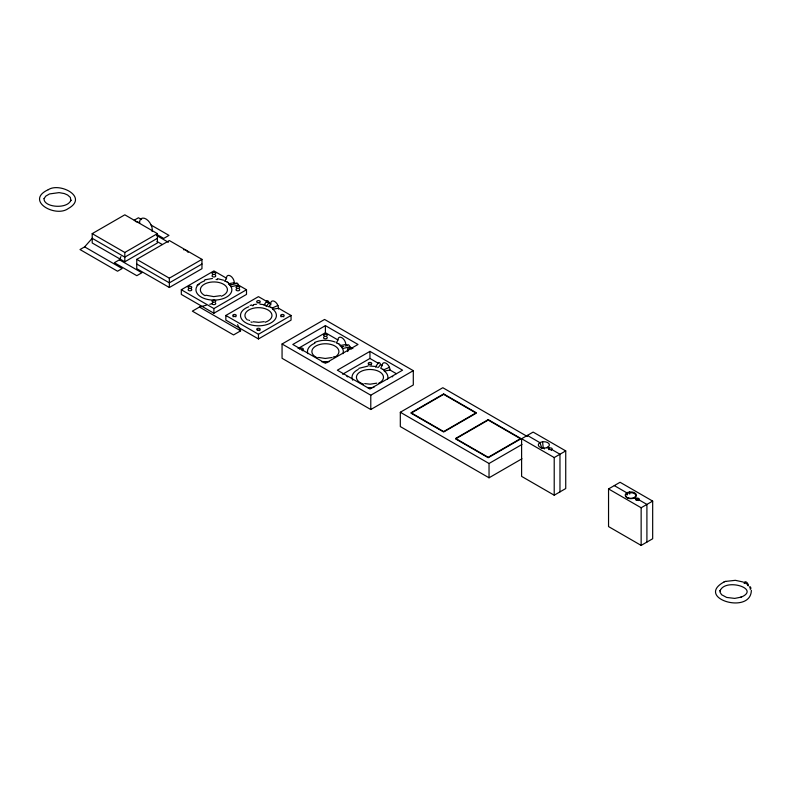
<?xml version="1.0" encoding="UTF-8"?>
<svg xmlns="http://www.w3.org/2000/svg" width="791" height="791" viewBox="0 0 791 791"><rect width="100%" height="100%" fill="white"/><g stroke="black" fill="none" stroke-linecap="round" stroke-linejoin="round"><path stroke-width="1.19" d="M749.779 586.843C751.559 586.724 750.837 591.104 749.967 587.07M748.108 585.676L747.515 584.42L744.608 582.651M268.98 306.344L268.871 306.967L270.67 303.695L258.449 296.645L225.85 315.461L225.85 320.128L258.449 338.953L291.058 320.128L291.058 315.461L278.521 308.223L272.816 309.251A17.946 10.362 0 0 1 268.851 323.915A17.946 10.362 0 0 1 243.569 321.255A17.946 10.362 0 0 1 248.799 306.73M548.796 449.624L549.458 448.161A1.612 0.929 0 0 1 551.683 448.23A1.612 0.929 0 0 1 551.762 449.496A1.612 0.929 0 0 1 549.577 449.446A1.612 0.929 0 0 1 549.498 448.181L547.758 447.182L547.135 448.19M551.396 450.395L551.802 449.515L559.969 454.232L559.969 491.883M635.845 499.576L636.399 498.36A1.612 0.929 0 0 1 638.624 498.429A1.612 0.929 0 0 1 638.703 499.685L638.337 500.584M119.411 259.804L141.866 272.766L136.813 275.683L114.359 262.721L119.411 259.804L120.954 256.6M744.361 582.601L744.262 583.353A2.818 1.631 60 0 1 746.328 582.087A2.818 1.631 60 0 1 748.256 585.795M224.773 281.25L226.444 278.165L213.906 270.918L181.307 289.743L181.307 294.41L213.906 313.236L246.505 294.41L246.505 289.743L238.338 285.027A1.612 0.929 60 0 0 237.201 283.158A1.612 0.929 60 0 0 236.044 283.613M336.383 342.859L337.945 339.972A5.547 3.204 60 0 1 341.87 337.708A5.547 3.204 60 0 1 345.786 344.51L347.496 345.489A1.612 0.929 60 0 1 348.683 344.955A1.612 0.929 60 0 1 349.8 346.824M396.291 373.659L390.022 370.04A5.547 3.204 60 0 0 386.097 363.247A5.547 3.204 60 0 0 382.172 365.511L380.708 368.22L382.874 369.417M634.194 498.182L634.689 497.371L636.399 498.36A1.612 0.929 0 0 0 636.518 499.645A1.612 0.929 0 0 0 638.703 499.685L646.909 504.431L646.909 542.072M264.006 305.019L266.626 301.361A1.641 0.949 60 0 0 266.992 302.419M266.794 305.761L268.97 302.716A1.612 0.929 60 0 0 267.793 300.817A1.612 0.929 60 0 0 266.666 301.381M375.695 366.579L378.128 363.178L369.951 358.461L342.612 374.242M378.444 367.36L380.471 364.532A1.612 0.929 60 0 0 379.294 362.634A1.612 0.929 60 0 0 378.167 363.198M84.637 246.881L122.16 268.545L117.543 271.214L80.01 249.551L84.637 246.881L92.201 238.309L124.81 257.124L157.409 238.309M92.201 233.642L124.81 214.816L157.409 233.642L157.409 242.966L124.81 261.791L92.201 242.966L92.201 233.642L124.81 252.467L157.409 233.642M134.233 220.195L138.445 217.762L141.609 219.582M136.754 259.359L169.353 240.543L201.962 259.359L201.962 268.693L169.353 287.509L136.754 268.693L136.754 259.359L169.353 278.185L201.962 259.359M201.962 264.026L169.353 282.852L136.754 264.026M197.078 285.304L199.184 284.088M206.332 305.207L199.451 307.046L192.351 311.15L233.553 334.939L240.652 330.836L237.547 324.666M181.307 289.743L213.906 308.569L246.505 289.743M225.85 315.461L258.449 334.286L291.058 315.461M282.061 343.996L324.577 319.445L413.298 370.672L413.298 384.98L370.781 409.52L282.061 358.303L282.061 343.996L370.781 395.213L413.298 370.672M325.408 325.645L292.799 344.471L325.408 363.296L358.007 344.471L325.408 325.645L325.408 332.734L298.059 348.524M369.951 351.372L337.352 370.188L369.951 389.014L402.56 370.188L369.951 351.372L369.951 358.461M521.981 458.77L489.036 477.794L400.315 426.576L400.315 412.259L442.822 387.719L527.271 436.474M521.605 438.738L533.134 432.084L565.733 450.91L565.733 488.551L554.214 495.206L521.605 476.38L521.605 438.738L554.214 457.564L565.733 450.91M400.315 412.259L489.036 463.486L521.981 444.463M608.546 488.927L620.065 482.273L652.674 501.099L652.674 538.75L641.145 545.404L608.546 526.579L608.546 488.927L641.145 507.753L652.674 501.099M277.928 305.484L272.124 308.065A1.829 1.463 18.4 0 1 272.865 309.261M389.429 367.301L383.615 369.881A1.829 1.463 18.4 0 1 384.367 371.078A17.946 10.362 0 0 1 387.62 379.107M750.264 589.275L750.264 588.751M358.807 368.359L368.042 366.075M48.063 189.791C24.709 200.617 55.4 218.079 68.303 208.517C88.987 196.989 59.533 182.059 48.251 189.731M314.6 342.483C321.047 339.675 328.621 339.596 335.196 342.048M333.13 357.137L334.257 356.672M724.259 581.84C694.28 598.115 751.005 615.368 751.341 590.323M741.226 597.136C761.09 588.672 724.754 577.519 720.028 591.045L720.235 590.284L720.037 592.222L721.629 594.743L726.672 597.442L734.74 598.401L741.414 597.076L740.178 597.492M205.947 279.599L212.453 278.481M725.545 581.415L735.383 580.327L743.293 582.047M250.104 305.435L251.765 304.96M204.474 280.093L206.095 279.549M724.081 581.909L725.703 581.365M376.793 383.17L370.129 384.179L364.7 383.595M209.783 304.288L212.077 303.675M220.58 295.676L213.718 296.615L205.887 295.211M331.923 357.542L325.23 358.461L318.565 357.443M232.218 284.572L229.944 284.8M232.979 284.394L235.243 283.85M343.719 346.389L341.445 346.616M345.232 346.033L347.12 345.578M264.174 321.66L258.637 322.332L253.071 321.739M345.786 344.51L340.021 345.548A17.946 10.362 0 0 1 342.958 353.715M384.317 371.068L390.022 370.04M253.328 304.624L256.581 304.228M369.733 366.015L374.766 366.411M259.903 304.209L263.176 304.555M217.426 278.659L223.695 280.232M135.31 221.411L139.572 222.617M270.641 307.274L271.372 307.6M270.542 307.234L269.247 306.414M337.846 343.541L338.597 343.887M337.757 343.502L336.64 342.78M227.106 282.071L225.138 280.973M248.562 320.039L249.61 320.573M527.37 435.416L539.907 442.653L541.865 448.101A17.946 10.362 60 0 0 540.935 447.755M614.31 485.605L626.848 492.842L627.579 494.889M151.081 225.059L168.977 235.392L163.717 238.427L157.399 234.779M325.408 332.734L337.945 339.972M352.905 348.613L349.84 346.844L342.582 348.564L341.85 347.041M380.471 364.532L382.172 365.511M156.658 235.53L168.345 242.283M235.995 283.672L234.294 282.694L228.52 283.732A17.946 10.362 0 0 1 223.972 298.326A17.946 10.362 0 0 1 198.818 295.359A17.946 10.362 0 0 1 204.533 280.904M156.994 241.473L162.313 244.538M199.451 307.046L240.652 330.836M544.03 448.527L544.544 448.902M230.319 285.205L231.091 286.757L238.338 285.027A1.641 0.949 60 0 1 237.587 285.729M629.517 491.992L629.735 494.088M542.577 441.793L543.249 448.111A1.829 1.463 41.6 0 0 541.835 448.062M641.145 507.753L641.145 545.404M554.214 457.564L554.214 495.206M489.036 463.486L489.036 477.794M370.781 395.213L370.781 409.52M258.449 334.286L258.449 338.953M213.906 308.569L213.906 313.236M169.353 278.185L169.353 287.509M124.81 252.467L124.81 261.791M373.945 387.382A17.946 10.362 0 0 1 367.548 387.55M352.746 380.224A17.946 10.362 0 0 1 358.234 369.437M375.626 367.202A1.444 0.702 66.9 0 1 375.745 366.5M376.674 366.688A1.444 0.702 66.9 0 1 377.198 367.607M382.963 369.229A2.897 2.185 23 0 1 383.783 369.743M346.863 376.387A1.77 1.028 0 0 1 347.625 376.872M368.329 365.046A1.77 1.028 0 0 1 369.783 364.433A1.77 1.028 0 0 1 371.414 364.869M392.277 376.872A1.77 1.028 0 0 1 392.771 376.496M363.544 384.149A13.516 7.801 0 0 1 358.926 372.769A13.516 7.801 0 0 1 379.067 371.513A13.516 7.801 0 0 1 378.751 383.21M329.214 361.685A17.946 10.362 0 0 1 321.551 361.675M307.837 353.686A17.946 10.362 0 0 1 314.927 343.156M338.647 343.749A2.363 1.889 19.7 0 1 340.298 345.548M323.657 362.634A1.839 1.058 0 0 1 325.408 361.902A1.839 1.058 0 0 1 327.158 362.634M348.465 350.057A1.839 1.058 0 0 1 347.645 348.742A1.839 1.058 0 0 1 349.79 348.099A1.839 1.058 0 0 1 351.184 349.236M347.526 351.56A1.839 1.058 0 0 1 347.674 351.145M348.06 350.809A1.839 1.058 0 0 1 348.465 350.631M326.92 337.134A1.839 1.058 0 0 1 326.624 338.528A1.839 1.058 0 0 1 324.191 338.528A1.839 1.058 0 0 1 323.895 337.134M299.631 349.236A1.839 1.058 0 0 1 301.203 348.08A1.839 1.058 0 0 1 303.26 348.95A1.839 1.058 0 0 1 301.826 350.166M302.488 350.69A1.839 1.058 0 0 1 302.755 350.809M317.606 357.937A13.516 7.801 0 0 1 314.858 346.676A13.516 7.801 0 0 1 334.494 345.786A13.516 7.801 0 0 1 334.84 357.146M543.288 447.894A2.897 2.185 37 0 1 544.139 448.349M252.26 305.741A17.946 10.362 0 0 1 253.476 305.514M266.478 306.196A17.946 10.362 0 0 1 267.299 306.453M268.95 302.706A1.641 0.949 60 0 1 268.386 303.418M264.115 305.247A1.444 0.702 66.9 0 1 264.243 304.683M265.173 304.871A1.444 0.702 66.9 0 1 265.776 306.048M270.799 304.901A5.547 3.204 60 0 1 274.487 301.371A5.547 3.204 60 0 1 278.442 309.073M271.461 307.412A2.897 2.185 23 0 1 272.292 307.926M257.451 330.45A1.77 1.028 0 0 1 259.814 330.638M233.137 316.805A1.77 1.028 0 0 1 235.866 316.805M257.451 302.795A1.77 1.028 0 0 1 259.814 302.983M281.042 316.805A1.77 1.028 0 0 1 283.771 316.805M247.415 319.969A13.516 7.801 0 0 1 251.014 308.945A13.516 7.801 0 0 1 269.968 311.377A13.516 7.801 0 0 1 265.163 322.244M252.042 322.332A13.516 7.801 0 0 1 250.935 321.947M216.072 279.46A17.946 10.362 0 0 1 217.396 279.579M227.155 281.932A2.363 1.889 19.7 0 1 228.797 283.732M215.419 302.973A1.839 1.058 0 0 1 215.122 304.367A1.839 1.058 0 0 1 212.69 304.367A1.839 1.058 0 0 1 212.393 302.973M239.268 289.071A1.839 1.058 0 0 1 238.941 290.604A1.839 1.058 0 0 1 236.311 290.317A1.839 1.058 0 0 1 236.964 288.814M215.419 275.317A1.839 1.058 0 0 1 215.122 276.712A1.839 1.058 0 0 1 212.69 276.712A1.839 1.058 0 0 1 212.393 275.317M190.997 288.873A1.839 1.058 0 0 1 191.402 290.396A1.839 1.058 0 0 1 188.733 290.534A1.839 1.058 0 0 1 188.654 288.992M230.675 285.126A5.547 3.204 60 0 1 228.362 283.158M226.483 278.847A5.547 3.204 60 0 1 230.468 275.95A5.547 3.204 60 0 1 234.215 283.534M205.116 295.676A13.516 7.801 0 0 1 204.474 284.147A13.516 7.801 0 0 1 224.407 284.829A13.516 7.801 0 0 1 221.421 296.23M183.453 249.729A5.547 3.204 60 0 1 188.149 252.408M139.592 223.22A9.008 5.201 60 0 1 146.404 219.236A9.008 5.201 60 0 1 152.139 231.536M44.059 198.581C43.297 207.539 68.006 209.585 70.972 199.955L70.765 200.716L70.399 197.473L67.64 195.011L64.328 193.558L59.098 192.618L49.586 193.924L45.819 196.089L44.059 198.581M443.652 393.918L411.053 412.744L443.652 431.57L476.251 412.744L443.652 393.918M443.652 394.353L411.053 413.179L443.652 431.995L476.251 413.179L443.652 394.353M488.205 419.635L455.596 438.461L488.205 457.287L520.804 438.461L488.205 419.635M488.205 420.07L455.596 438.896L488.205 457.722L520.804 438.896L488.205 420.07M369.071 364.335A1.77 1.028 0 0 0 371.73 363.455A1.77 1.028 0 0 0 369.071 362.565A1.77 1.028 0 0 0 369.071 364.335M324.488 336.224A1.839 1.058 0 0 0 327.237 335.305A1.839 1.058 0 0 0 324.488 334.385A1.839 1.058 0 0 0 324.488 336.224M541.024 447.676A5.547 3.204 0 0 0 549.379 444.938A5.547 3.204 0 0 0 541.093 442.129A5.547 3.204 0 0 0 541.024 447.676M636.528 500.298A1.602 0.929 0 0 0 638.96 499.517A1.602 0.929 0 0 0 636.577 498.686A1.602 0.929 0 0 0 636.528 500.298M627.955 498.201A5.171 2.986 0 0 0 635.934 495.848A5.171 2.986 0 0 0 628.41 493.04A5.171 2.986 0 0 0 627.955 498.201M627.955 497.875A5.547 3.204 0 0 0 636.32 495.136A5.547 3.204 0 0 0 628.034 492.318A5.547 3.204 0 0 0 627.955 497.875M257.569 330.183A1.77 1.028 0 0 0 260.229 329.293A1.77 1.028 0 0 0 257.569 328.403A1.77 1.028 0 0 0 257.569 330.183M233.464 316.291A1.77 1.028 0 0 0 236.262 315.569A1.77 1.028 0 0 0 233.78 314.531A1.77 1.028 0 0 0 233.464 316.291M257.411 302.469A1.77 1.028 0 0 0 260.219 301.747A1.77 1.028 0 0 0 257.728 300.699A1.77 1.028 0 0 0 257.411 302.469M281.369 316.291A1.77 1.028 0 0 0 284.167 315.569A1.77 1.028 0 0 0 281.685 314.531A1.77 1.028 0 0 0 281.369 316.291M212.987 302.063A1.839 1.058 0 0 0 215.745 301.144A1.839 1.058 0 0 0 212.987 300.224A1.839 1.058 0 0 0 212.987 302.063M236.944 288.231A1.839 1.058 0 0 0 239.693 287.311A1.839 1.058 0 0 0 236.944 286.401A1.839 1.058 0 0 0 236.944 288.231M212.987 274.408A1.839 1.058 0 0 0 215.745 273.488A1.839 1.058 0 0 0 212.987 272.569A1.839 1.058 0 0 0 212.987 274.408M189.039 288.231A1.839 1.058 0 0 0 191.788 287.311A1.839 1.058 0 0 0 189.039 286.401A1.839 1.058 0 0 0 189.039 288.231"/></g></svg>
